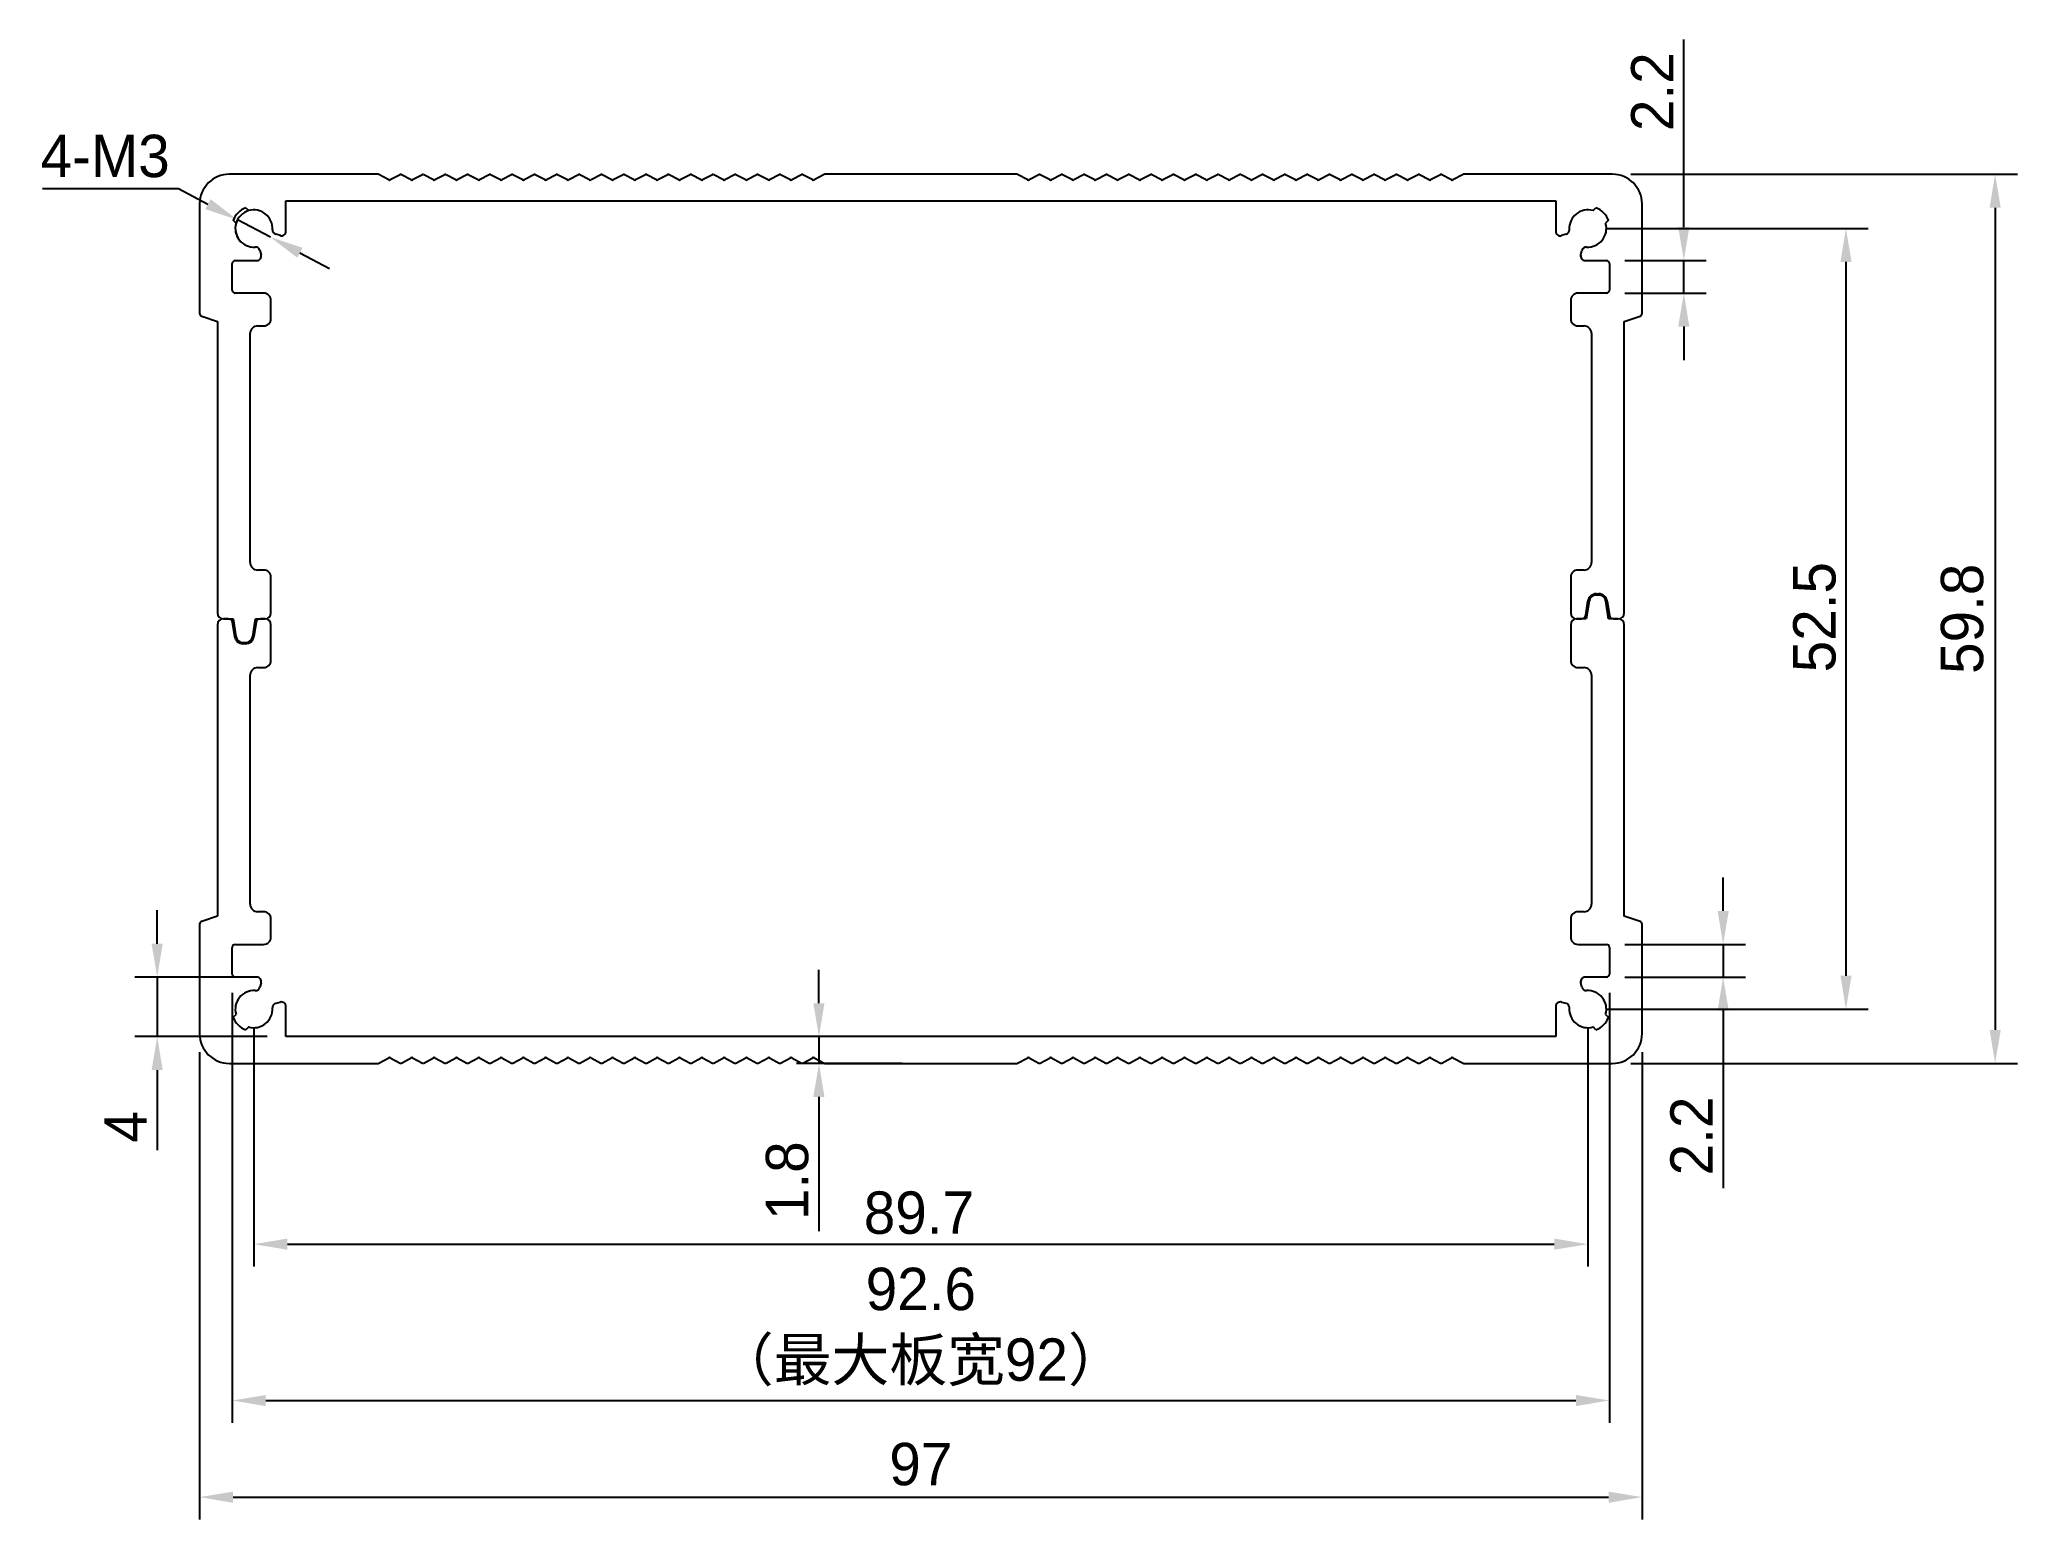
# Model space of a CAD drawing. Header units: millimetres. Extents: x 16103 to 16236, y -4772 to -4672.
import ezdxf

# ---------------------------------------------------------------- set-up
doc = ezdxf.new("R2010")
doc.units = ezdxf.units.MM
doc.header["$LTSCALE"] = 0.5
doc.header["$PDMODE"] = 35
for name, color, linetype, lineweight in [('3标注', 3, 'Continuous', 9), ('标注线', 7, 'Continuous', 13), ('粗实线', 7, 'Continuous', 25)]:
    doc.layers.add(name, color=color, linetype=linetype, lineweight=lineweight)
doc.styles.get("Standard").update_dxf_attribs({"font": ''})
doc.styles.get('Standard').set_extended_font_data('思源黑体 Normal')
doc.dimstyles.new('1比1 文字2.85', dxfattribs={"dimtxt": 2.85, "dimasz": 2.25, "dimexe": 1.5, "dimexo": 1.25, "dimgap": 0.7, "dimtad": 1, "dimdec": 1, "dimdsep": 46, "dimtxsty": 'Standard', "dimcen": 1.8, "dimadec": 0, "dimazin": 0, "dimtfac": 1, "dimtdec": 1, "dimtmove": 0, "dimatfit": 3, "dimfxl": 1, "dimarcsym": 0})
doc.dimstyles.new('1比1 文字2.85直径', dxfattribs={"dimtxt": 2.85, "dimasz": 2.25, "dimexe": 1.5, "dimexo": 1.25, "dimgap": 0.7, "dimtad": 1, "dimtih": 1, "dimtoh": 1, "dimdec": 1, "dimdsep": 46, "dimtxsty": 'Standard', "dimcen": 1.8, "dimadec": 0, "dimazin": 0, "dimtfac": 1, "dimtdec": 1, "dimtmove": 0, "dimatfit": 3, "dimfxl": 1, "dimarcsym": 0})

# ---------------------------------------------------------------- blocks, each defined once
blk = doc.blocks.new('*D81')
at = {"layer": 'Defpoints', "color": 0, "ltscale": 0.1}
for p in [(16114.16, -4738.9), (16211.16, -4738.9), (16211.16, -4770.07)]:
    blk.add_point(p, dxfattribs=at)
at = {"layer": '标注线', "color": 0, "lineweight": -2, "ltscale": 0.1}
for p, q in [((16114.16, -4740.15), (16114.16, -4771.57)), ((16211.16, -4740.15), (16211.16, -4771.57)), ((16116.41, -4770.07), (16208.91, -4770.07))]:
    blk.add_line(p, q, dxfattribs=at)
at = {"layer": '标注线', "color": 0, "ltscale": 0.1}
for points in [[(16116.41, -4769.7), (16116.41, -4770.45), (16114.16, -4770.07)], [(16208.91, -4769.7), (16208.91, -4770.45), (16211.16, -4770.07)]]:
    blk.add_solid(points, dxfattribs=at)
at = {"layer": '标注线', "color": 0, "ltscale": 0.1, "insert": (16162.66, -4766.42), "char_height": 2.85, "attachment_point": 2}
blk.add_mtext('97', dxfattribs=at)
blk = doc.blocks.new('*D82')
at = {"layer": 'Defpoints', "color": 0, "ltscale": 0.1}
for p in [(16117.81, -4737.25), (16207.51, -4737.25), (16207.51, -4753.06)]:
    blk.add_point(p, dxfattribs=at)
at = {"layer": '标注线', "color": 0, "lineweight": -2, "ltscale": 0.1}
for p, q in [((16117.81, -4738.5), (16117.81, -4754.56)), ((16207.51, -4738.5), (16207.51, -4754.56)), ((16120.06, -4753.06), (16205.26, -4753.06))]:
    blk.add_line(p, q, dxfattribs=at)
at = {"layer": '标注线', "color": 0, "ltscale": 0.1}
for points in [[(16120.06, -4752.68), (16120.06, -4753.43), (16117.81, -4753.06)], [(16205.26, -4752.68), (16205.26, -4753.43), (16207.51, -4753.06)]]:
    blk.add_solid(points, dxfattribs=at)
at = {"layer": '标注线', "color": 0, "ltscale": 0.1, "insert": (16162.53, -4749.51), "char_height": 2.85, "attachment_point": 2}
blk.add_mtext('89.7', dxfattribs=at)
blk = doc.blocks.new('*D83')
at = {"layer": 'Defpoints', "color": 0, "ltscale": 0.1}
for p in [(16207.51, -4684.75), (16207.51, -4737.25), (16224.87, -4737.25)]:
    blk.add_point(p, dxfattribs=at)
at = {"layer": '标注线', "color": 0, "lineweight": -2, "ltscale": 0.1}
for p, q in [((16208.76, -4684.75), (16226.37, -4684.75)), ((16224.87, -4687), (16224.87, -4735)), ((16208.76, -4737.25), (16226.37, -4737.25))]:
    blk.add_line(p, q, dxfattribs=at)
at = {"layer": '标注线', "color": 0, "ltscale": 0.1}
for points in [[(16224.5, -4687), (16225.25, -4687), (16224.87, -4684.75)], [(16224.5, -4735), (16225.25, -4735), (16224.87, -4737.25)]]:
    blk.add_solid(points, dxfattribs=at)
at = {"layer": '标注线', "color": 0, "ltscale": 0.1, "insert": (16221.32, -4710.89), "char_height": 2.85, "attachment_point": 2, "rotation": 90}
blk.add_mtext('52.5', dxfattribs=at)
blk = doc.blocks.new('*D84')
at = {"layer": 'Defpoints', "color": 0, "ltscale": 0.1}
for p in [(16209.16, -4681.1), (16209.16, -4740.9), (16234.9, -4740.9)]:
    blk.add_point(p, dxfattribs=at)
at = {"layer": '标注线', "color": 0, "lineweight": -2, "ltscale": 0.1}
for p, q in [((16210.41, -4681.1), (16236.4, -4681.1)), ((16234.9, -4683.35), (16234.9, -4738.65)), ((16210.41, -4740.9), (16236.4, -4740.9))]:
    blk.add_line(p, q, dxfattribs=at)
at = {"layer": '标注线', "color": 0, "ltscale": 0.1}
for points in [[(16234.53, -4683.35), (16235.28, -4683.35), (16234.9, -4681.1)], [(16234.53, -4738.65), (16235.28, -4738.65), (16234.9, -4740.9)]]:
    blk.add_solid(points, dxfattribs=at)
at = {"layer": '标注线', "color": 0, "ltscale": 0.1, "insert": (16231.25, -4711), "char_height": 2.85, "attachment_point": 2, "rotation": 90}
blk.add_mtext('59.8', dxfattribs=at)
blk = doc.blocks.new('*D85')
at = {"layer": 'Defpoints', "color": 0, "ltscale": 0.1}
for p in [(16118, -4735.1), (16111.31, -4739.1), (16119.96, -4739.1)]:
    blk.add_point(p, dxfattribs=at)
at = {"layer": '标注线', "color": 0, "lineweight": -2, "ltscale": 0.1}
for p, q in [((16111.31, -4732.85), (16111.31, -4730.6)), ((16116.75, -4735.1), (16109.81, -4735.1)), ((16111.31, -4735.1), (16111.31, -4739.1)), ((16118.71, -4739.1), (16109.81, -4739.1)), ((16111.31, -4741.35), (16111.31, -4746.74))]:
    blk.add_line(p, q, dxfattribs=at)
at = {"layer": '标注线', "color": 0, "ltscale": 0.1}
for points in [[(16110.93, -4732.85), (16111.68, -4732.85), (16111.31, -4735.1)], [(16110.93, -4741.35), (16111.68, -4741.35), (16111.31, -4739.1)]]:
    blk.add_solid(points, dxfattribs=at)
at = {"layer": '标注线', "color": 0, "ltscale": 0.1, "insert": (16107.76, -4745.17), "char_height": 2.85, "attachment_point": 2, "rotation": 90}
blk.add_mtext('4', dxfattribs=at)
blk = doc.blocks.new('*D86')
at = {"layer": 'Defpoints', "color": 0, "ltscale": 0.1}
for p in [(16208.76, -4732.9), (16216.61, -4732.9), (16208.76, -4735.1)]:
    blk.add_point(p, dxfattribs=at)
at = {"layer": '标注线', "color": 0, "lineweight": -2, "ltscale": 0.1}
for p, q in [((16216.61, -4730.65), (16216.61, -4728.4)), ((16210.01, -4732.9), (16218.11, -4732.9)), ((16216.61, -4732.9), (16216.61, -4735.1)), ((16210.01, -4735.1), (16218.11, -4735.1)), ((16216.61, -4737.35), (16216.61, -4749.29))]:
    blk.add_line(p, q, dxfattribs=at)
at = {"layer": '标注线', "color": 0, "ltscale": 0.1}
for points in [[(16216.24, -4730.65), (16216.99, -4730.65), (16216.61, -4732.9)], [(16216.24, -4737.35), (16216.99, -4737.35), (16216.61, -4735.1)]]:
    blk.add_solid(points, dxfattribs=at)
at = {"layer": '标注线', "color": 0, "ltscale": 0.1, "insert": (16213.06, -4745.78), "char_height": 2.85, "attachment_point": 2, "rotation": 90}
blk.add_mtext('2.2', dxfattribs=at)
blk = doc.blocks.new('*D87')
at = {"layer": 'Defpoints', "color": 0, "ltscale": 0.1}
for p in [(16208.76, -4686.9), (16208.76, -4689.1), (16213.97, -4689.1)]:
    blk.add_point(p, dxfattribs=at)
at = {"layer": '标注线', "color": 0, "lineweight": -2, "ltscale": 0.1}
for p, q in [((16213.97, -4684.65), (16213.97, -4672.04)), ((16210.01, -4686.9), (16215.47, -4686.9)), ((16213.97, -4689.1), (16213.97, -4686.9)), ((16210.01, -4689.1), (16215.47, -4689.1)), ((16213.97, -4691.35), (16213.97, -4693.6))]:
    blk.add_line(p, q, dxfattribs=at)
at = {"layer": '标注线', "color": 0, "ltscale": 0.1}
for points in [[(16213.59, -4684.65), (16214.34, -4684.65), (16213.97, -4686.9)], [(16213.59, -4691.35), (16214.34, -4691.35), (16213.97, -4689.1)]]:
    blk.add_solid(points, dxfattribs=at)
at = {"layer": '标注线', "color": 0, "ltscale": 0.1, "insert": (16210.42, -4675.55), "char_height": 2.85, "attachment_point": 2, "rotation": 90}
blk.add_mtext('2.2', dxfattribs=at)
blk = doc.blocks.new('*D89')
at = {"layer": 'Defpoints', "color": 0, "ltscale": 0.1}
for p in [(16116.71, -4684.17), (16118.92, -4685.33)]:
    blk.add_point(p, dxfattribs=at)
at = {"layer": '标注线', "color": 0, "lineweight": -2, "ltscale": 0.1}
for p, q in [((16103.59, -4682.06), (16112.73, -4682.06)), ((16112.73, -4682.06), (16114.72, -4683.12)), ((16118.92, -4685.33), (16116.71, -4684.17)), ((16120.91, -4686.39), (16122.9, -4687.44))]:
    blk.add_line(p, q, dxfattribs=at)
blk.add_arc((16117.81, -4684.75), 1.25, 106.3146, 220.898, dxfattribs=at)
at = {"layer": '标注线', "color": 0, "ltscale": 0.1}
for points in [[(16114.9, -4682.78), (16114.55, -4683.45), (16116.71, -4684.17)], [(16121.08, -4686.05), (16120.73, -4686.72), (16118.92, -4685.33)]]:
    blk.add_solid(points, dxfattribs=at)
at = {"layer": '标注线', "color": 0, "ltscale": 0.1, "insert": (16107.81, -4679.89), "char_height": 2.85, "attachment_point": 5}
blk.add_mtext('4-M3', dxfattribs=at)
blk = doc.blocks.new('*D90')
at = {"layer": 'Defpoints', "color": 0, "ltscale": 0.1}
for p in [(16162.66, -4739.1), (16155.81, -4740.9), (16162.66, -4740.9)]:
    blk.add_point(p, dxfattribs=at)
at = {"layer": '标注线', "color": 0, "lineweight": -2, "ltscale": 0.1}
for p, q in [((16155.81, -4736.85), (16155.81, -4734.6)), ((16161.41, -4739.1), (16154.31, -4739.1)), ((16155.81, -4739.1), (16155.81, -4740.9)), ((16161.41, -4740.9), (16154.31, -4740.9)), ((16155.81, -4743.15), (16155.81, -4752.18))]:
    blk.add_line(p, q, dxfattribs=at)
at = {"layer": '标注线', "color": 0, "ltscale": 0.1}
for points in [[(16155.43, -4736.85), (16156.18, -4736.85), (16155.81, -4739.1)], [(16155.43, -4743.15), (16156.18, -4743.15), (16155.81, -4740.9)]]:
    blk.add_solid(points, dxfattribs=at)
at = {"layer": '标注线', "color": 0, "ltscale": 0.1, "insert": (16153.68, -4748.79), "char_height": 2.85, "attachment_point": 5, "rotation": 90}
blk.add_mtext('1.8', dxfattribs=at)
blk = doc.blocks.new('*D88')
at = {"layer": '3标注', "color": 0, "lineweight": -2, "ltscale": 0.1}
for p, q in [((16116.36, -4736.15), (16116.36, -4765.07)), ((16208.96, -4736.15), (16208.96, -4765.07)), ((16118.61, -4763.57), (16206.71, -4763.57))]:
    blk.add_line(p, q, dxfattribs=at)
at = {"layer": '3标注', "color": 0, "ltscale": 0.1}
for points in [[(16118.61, -4763.2), (16118.61, -4763.95), (16116.36, -4763.57)], [(16206.71, -4763.2), (16206.71, -4763.95), (16208.96, -4763.57)]]:
    blk.add_solid(points, dxfattribs=at)
at = {"layer": 'Defpoints', "color": 0, "ltscale": 0.1}
for p in [(16116.36, -4734.9), (16208.96, -4734.9), (16208.96, -4763.57)]:
    blk.add_point(p, dxfattribs=at)
at = {"layer": '3标注', "color": 0, "ltscale": 0.1, "insert": (16162.66, -4758.63), "char_height": 2.85, "attachment_point": 5}
blk.add_mtext('92.6\\P（最大板宽92）', dxfattribs=at)

msp = doc.modelspace()

# ---------------------------------------------------------------- linework, layer by layer
at = {"layer": '粗实线'}
for p, q in [((16126.16, -4681.1), (16116.16, -4681.1)), ((16126.89, -4681.48), (16126.21, -4681.11)), ((16127.64, -4681.13), (16126.98, -4681.48)), ((16128.39, -4681.48), (16127.73, -4681.13)), ((16129.14, -4681.13), (16128.48, -4681.48)), ((16129.89, -4681.48), (16129.23, -4681.13)), ((16130.64, -4681.13), (16129.98, -4681.48)), ((16131.39, -4681.48), (16130.73, -4681.13)), ((16132.14, -4681.13), (16131.48, -4681.48)), ((16132.89, -4681.48), (16132.23, -4681.13)), ((16133.64, -4681.13), (16132.98, -4681.48)), ((16134.39, -4681.48), (16133.73, -4681.13)), ((16135.14, -4681.13), (16134.48, -4681.48)), ((16135.89, -4681.48), (16135.23, -4681.13)), ((16136.64, -4681.13), (16135.98, -4681.48)), ((16137.39, -4681.48), (16136.73, -4681.13)), ((16138.14, -4681.13), (16137.48, -4681.48)), ((16138.89, -4681.48), (16138.23, -4681.13)), ((16139.64, -4681.13), (16138.98, -4681.48)), ((16140.39, -4681.48), (16139.73, -4681.13)), ((16141.14, -4681.13), (16140.48, -4681.48)), ((16141.89, -4681.48), (16141.23, -4681.13)), ((16142.64, -4681.13), (16141.98, -4681.48)), ((16143.39, -4681.48), (16142.73, -4681.13)), ((16144.14, -4681.13), (16143.48, -4681.48)), ((16144.89, -4681.48), (16144.23, -4681.13)), ((16145.64, -4681.13), (16144.98, -4681.48)), ((16146.39, -4681.48), (16145.73, -4681.13)), ((16147.14, -4681.13), (16146.48, -4681.48)), ((16147.89, -4681.48), (16147.23, -4681.13)), ((16148.64, -4681.13), (16147.98, -4681.48)), ((16149.39, -4681.48), (16148.73, -4681.13)), ((16150.14, -4681.13), (16149.48, -4681.48)), ((16150.89, -4681.48), (16150.23, -4681.13)), ((16151.64, -4681.13), (16150.98, -4681.48)), ((16152.39, -4681.48), (16151.73, -4681.13)), ((16153.14, -4681.13), (16152.48, -4681.48)), ((16153.89, -4681.48), (16153.23, -4681.13)), ((16154.64, -4681.13), (16153.98, -4681.48)), ((16155.39, -4681.48), (16154.73, -4681.13)), ((16156.16, -4681.11), (16155.48, -4681.48)), ((16169.12, -4681.1), (16156.21, -4681.1)), ((16169.85, -4681.48), (16169.17, -4681.11)), ((16170.6, -4681.13), (16169.94, -4681.48)), ((16171.35, -4681.48), (16170.69, -4681.13)), ((16172.1, -4681.13), (16171.44, -4681.48)), ((16172.85, -4681.48), (16172.19, -4681.13)), ((16173.6, -4681.13), (16172.94, -4681.48)), ((16174.35, -4681.48), (16173.69, -4681.13)), ((16175.1, -4681.13), (16174.44, -4681.48)), ((16175.85, -4681.48), (16175.19, -4681.13)), ((16176.6, -4681.13), (16175.94, -4681.48)), ((16177.35, -4681.48), (16176.69, -4681.13)), ((16178.1, -4681.13), (16177.44, -4681.48)), ((16178.85, -4681.48), (16178.19, -4681.13)), ((16179.6, -4681.13), (16178.94, -4681.48)), ((16180.35, -4681.48), (16179.69, -4681.13)), ((16181.1, -4681.13), (16180.44, -4681.48)), ((16181.85, -4681.48), (16181.19, -4681.13)), ((16182.6, -4681.13), (16181.94, -4681.48)), ((16183.35, -4681.48), (16182.69, -4681.13)), ((16184.1, -4681.13), (16183.44, -4681.48)), ((16184.85, -4681.48), (16184.19, -4681.13)), ((16185.6, -4681.13), (16184.94, -4681.48)), ((16186.35, -4681.48), (16185.69, -4681.13)), ((16187.1, -4681.13), (16186.44, -4681.48)), ((16187.85, -4681.48), (16187.19, -4681.13)), ((16188.6, -4681.13), (16187.94, -4681.48)), ((16189.35, -4681.48), (16188.69, -4681.13)), ((16190.1, -4681.13), (16189.44, -4681.48)), ((16190.85, -4681.48), (16190.19, -4681.13)), ((16191.6, -4681.13), (16190.94, -4681.48)), ((16192.35, -4681.48), (16191.69, -4681.13)), ((16193.1, -4681.13), (16192.44, -4681.48)), ((16193.85, -4681.48), (16193.19, -4681.13)), ((16194.6, -4681.13), (16193.94, -4681.48)), ((16195.35, -4681.48), (16194.69, -4681.13)), ((16196.1, -4681.13), (16195.44, -4681.48)), ((16196.85, -4681.48), (16196.19, -4681.13)), ((16197.6, -4681.13), (16196.94, -4681.48)), ((16198.35, -4681.48), (16197.69, -4681.13)), ((16199.12, -4681.11), (16198.44, -4681.48)), ((16209.16, -4681.1), (16199.17, -4681.1)), ((16119.96, -4682.9), (16205.36, -4682.9)), ((16119.96, -4684.94), (16119.96, -4682.9)), ((16205.36, -4682.9), (16205.36, -4684.94)), ((16114.16, -4683.1), (16114.16, -4690.46)), ((16116.62, -4684.4), (16116.42, -4684.2)), ((16117.27, -4683.35), (16117.46, -4683.55)), ((16207.87, -4683.55), (16208.06, -4683.35)), ((16208.91, -4684.2), (16208.71, -4684.4)), ((16211.16, -4690.46), (16211.16, -4683.1)), ((16119.59, -4685.23), (16119.28, -4685.14)), ((16206.05, -4685.14), (16205.74, -4685.23)), ((16116.56, -4686.9), (16118, -4686.9)), ((16118.21, -4686.22), (16118.29, -4686.52)), ((16207.04, -4686.52), (16207.12, -4686.22)), ((16207.33, -4686.9), (16208.76, -4686.9)), ((16116.36, -4688.9), (16116.36, -4687.1)), ((16208.96, -4687.1), (16208.96, -4688.9)), ((16118.46, -4689.1), (16116.56, -4689.1)), ((16118.96, -4690.8), (16118.96, -4689.6)), ((16206.36, -4689.6), (16206.36, -4690.8)), ((16208.76, -4689.1), (16206.86, -4689.1)), ((16114.3, -4690.65), (16115.36, -4691)), ((16115.36, -4691), (16115.36, -4710.6)), ((16209.96, -4691), (16211.03, -4690.65)), ((16209.96, -4710.6), (16209.96, -4691)), ((16117.56, -4707.22), (16117.56, -4691.8)), ((16118.06, -4691.3), (16118.46, -4691.3)), ((16206.86, -4691.3), (16207.26, -4691.3)), ((16207.76, -4691.8), (16207.76, -4707.22)), ((16118.46, -4707.72), (16118.06, -4707.72)), ((16118.96, -4710.6), (16118.96, -4708.22)), ((16206.36, -4708.22), (16206.36, -4710.6)), ((16207.26, -4707.72), (16206.86, -4707.72)), ((16208.09, -4709.32), (16208.24, -4709.32)), ((16208.24, -4709.4), (16208.09, -4709.4)), ((16115.76, -4711), (16116.41, -4711)), ((16116.08, -4711), (16115.76, -4711)), ((16116.41, -4711), (16116.6, -4712.18)), ((16117.73, -4712.18), (16117.91, -4711)), ((16117.91, -4711), (16118.56, -4711)), ((16118.56, -4711), (16118.25, -4711)), ((16206.76, -4711), (16207.08, -4711)), ((16207.41, -4711), (16206.76, -4711)), ((16207.37, -4710.75), (16207.52, -4709.81)), ((16207.6, -4709.82), (16207.41, -4711)), ((16208.91, -4711), (16208.73, -4709.82)), ((16208.81, -4709.81), (16208.96, -4710.75)), ((16209.56, -4711), (16208.91, -4711)), ((16209.25, -4711), (16209.56, -4711)), ((16115.36, -4711.4), (16115.36, -4731)), ((16116.52, -4712.19), (16116.37, -4711.25)), ((16117.96, -4711.25), (16117.81, -4712.19)), ((16118.96, -4713.78), (16118.96, -4711.4)), ((16206.36, -4711.4), (16206.36, -4713.78)), ((16209.96, -4731), (16209.96, -4711.4)), ((16117.09, -4712.6), (16117.24, -4712.6)), ((16117.24, -4712.68), (16117.09, -4712.68)), ((16117.56, -4730.2), (16117.56, -4714.78)), ((16118.06, -4714.28), (16118.46, -4714.28)), ((16206.86, -4714.28), (16207.26, -4714.28)), ((16207.76, -4714.78), (16207.76, -4730.2)), ((16118.46, -4730.7), (16118.06, -4730.7)), ((16207.26, -4730.7), (16206.86, -4730.7)), ((16114.16, -4731.54), (16114.16, -4738.9)), ((16115.36, -4731), (16114.3, -4731.35)), ((16118.96, -4732.4), (16118.96, -4731.2)), ((16206.36, -4731.2), (16206.36, -4732.4)), ((16211.03, -4731.35), (16209.96, -4731)), ((16211.16, -4738.9), (16211.16, -4731.54)), ((16116.36, -4734.9), (16116.36, -4733.1)), ((16116.56, -4732.9), (16118.46, -4732.9)), ((16206.86, -4732.9), (16208.76, -4732.9)), ((16208.96, -4733.1), (16208.96, -4734.9)), ((16118, -4735.1), (16116.56, -4735.1)), ((16118.29, -4735.48), (16118.21, -4735.78)), ((16207.12, -4735.78), (16207.04, -4735.48)), ((16208.76, -4735.1), (16207.33, -4735.1)), ((16116.42, -4737.8), (16116.62, -4737.6)), ((16119.28, -4736.86), (16119.59, -4736.78)), ((16119.96, -4739.1), (16119.96, -4737.07)), ((16205.36, -4737.07), (16205.36, -4739.1)), ((16205.74, -4736.78), (16206.05, -4736.86)), ((16208.71, -4737.6), (16208.91, -4737.8)), ((16117.46, -4738.45), (16117.27, -4738.65)), ((16208.06, -4738.65), (16207.87, -4738.45)), ((16205.36, -4739.1), (16119.96, -4739.1)), ((16116.16, -4740.9), (16126.16, -4740.9)), ((16126.21, -4740.89), (16126.89, -4740.53)), ((16126.98, -4740.53), (16127.64, -4740.88)), ((16127.73, -4740.88), (16128.39, -4740.53)), ((16128.48, -4740.53), (16129.14, -4740.88)), ((16129.23, -4740.88), (16129.89, -4740.53)), ((16129.98, -4740.53), (16130.64, -4740.88)), ((16130.73, -4740.88), (16131.39, -4740.53)), ((16131.48, -4740.53), (16132.14, -4740.88)), ((16132.23, -4740.88), (16132.89, -4740.53)), ((16132.98, -4740.53), (16133.64, -4740.88)), ((16133.73, -4740.88), (16134.39, -4740.53)), ((16134.48, -4740.53), (16135.14, -4740.88)), ((16135.23, -4740.88), (16135.89, -4740.53)), ((16135.98, -4740.53), (16136.64, -4740.88)), ((16136.73, -4740.88), (16137.39, -4740.53)), ((16137.48, -4740.53), (16138.14, -4740.88)), ((16138.23, -4740.88), (16138.89, -4740.53)), ((16138.98, -4740.53), (16139.64, -4740.88)), ((16139.73, -4740.88), (16140.39, -4740.53)), ((16140.48, -4740.53), (16141.14, -4740.88)), ((16141.23, -4740.88), (16141.89, -4740.53)), ((16141.98, -4740.53), (16142.64, -4740.88)), ((16142.73, -4740.88), (16143.39, -4740.53)), ((16143.48, -4740.53), (16144.14, -4740.88)), ((16144.23, -4740.88), (16144.89, -4740.53)), ((16144.98, -4740.53), (16145.64, -4740.88)), ((16145.73, -4740.88), (16146.39, -4740.53)), ((16146.48, -4740.53), (16147.14, -4740.88)), ((16147.23, -4740.88), (16147.89, -4740.53)), ((16147.98, -4740.53), (16148.64, -4740.88)), ((16148.73, -4740.88), (16149.39, -4740.53)), ((16149.48, -4740.53), (16150.14, -4740.88)), ((16150.23, -4740.88), (16150.89, -4740.53)), ((16150.98, -4740.53), (16151.64, -4740.88)), ((16151.73, -4740.88), (16152.39, -4740.53)), ((16152.48, -4740.53), (16153.14, -4740.88)), ((16153.23, -4740.88), (16153.89, -4740.53)), ((16153.98, -4740.53), (16154.64, -4740.88)), ((16154.73, -4740.88), (16155.39, -4740.53)), ((16155.48, -4740.53), (16156.16, -4740.89)), ((16156.21, -4740.9), (16169.12, -4740.9)), ((16169.17, -4740.89), (16169.85, -4740.53)), ((16169.94, -4740.53), (16170.6, -4740.88)), ((16170.69, -4740.88), (16171.35, -4740.53)), ((16171.44, -4740.53), (16172.1, -4740.88)), ((16172.19, -4740.88), (16172.85, -4740.53)), ((16172.94, -4740.53), (16173.6, -4740.88)), ((16173.69, -4740.88), (16174.35, -4740.53)), ((16174.44, -4740.53), (16175.1, -4740.88)), ((16175.19, -4740.88), (16175.85, -4740.53)), ((16175.94, -4740.53), (16176.6, -4740.88)), ((16176.69, -4740.88), (16177.35, -4740.53)), ((16177.44, -4740.53), (16178.1, -4740.88)), ((16178.19, -4740.88), (16178.85, -4740.53)), ((16178.94, -4740.53), (16179.6, -4740.88)), ((16179.69, -4740.88), (16180.35, -4740.53)), ((16180.44, -4740.53), (16181.1, -4740.88)), ((16181.19, -4740.88), (16181.85, -4740.53)), ((16181.94, -4740.53), (16182.6, -4740.88)), ((16182.69, -4740.88), (16183.35, -4740.53)), ((16183.44, -4740.53), (16184.1, -4740.88)), ((16184.19, -4740.88), (16184.85, -4740.53)), ((16184.94, -4740.53), (16185.6, -4740.88)), ((16185.69, -4740.88), (16186.35, -4740.53)), ((16186.44, -4740.53), (16187.1, -4740.88)), ((16187.19, -4740.88), (16187.85, -4740.53)), ((16187.94, -4740.53), (16188.6, -4740.88)), ((16188.69, -4740.88), (16189.35, -4740.53)), ((16189.44, -4740.53), (16190.1, -4740.88)), ((16190.19, -4740.88), (16190.85, -4740.53)), ((16190.94, -4740.53), (16191.6, -4740.88)), ((16191.69, -4740.88), (16192.35, -4740.53)), ((16192.44, -4740.53), (16193.1, -4740.88)), ((16193.19, -4740.88), (16193.85, -4740.53)), ((16193.94, -4740.53), (16194.6, -4740.88)), ((16194.69, -4740.88), (16195.35, -4740.53)), ((16195.44, -4740.53), (16196.1, -4740.88)), ((16196.19, -4740.88), (16196.85, -4740.53)), ((16196.94, -4740.53), (16197.6, -4740.88)), ((16197.69, -4740.88), (16198.35, -4740.53)), ((16198.44, -4740.53), (16199.12, -4740.89)), ((16199.17, -4740.9), (16209.16, -4740.9))]:
    msp.add_line(p, q, dxfattribs=at)
for centre, radius, start, end in [((16116.16, -4683.1), 2, 90, 180), ((16126.16, -4681.2), 0.1, 61.9275, 90), ((16126.93, -4681.39), 0.1, 241.9275, 298.0725), ((16127.68, -4681.21), 0.1, 61.9275, 118.0725), ((16128.43, -4681.39), 0.1, 241.9275, 298.0725), ((16129.18, -4681.21), 0.1, 61.9275, 118.0725), ((16129.93, -4681.39), 0.1, 241.9275, 298.0725), ((16130.68, -4681.21), 0.1, 61.9275, 118.0725), ((16131.43, -4681.39), 0.1, 241.9275, 298.0725), ((16132.18, -4681.21), 0.1, 61.9275, 118.0725), ((16132.93, -4681.39), 0.1, 241.9275, 298.0725), ((16133.68, -4681.21), 0.1, 61.9275, 118.0725), ((16134.43, -4681.39), 0.1, 241.9275, 298.0725), ((16135.18, -4681.21), 0.1, 61.9275, 118.0725), ((16135.93, -4681.39), 0.1, 241.9275, 298.0725), ((16136.68, -4681.21), 0.1, 61.9275, 118.0725), ((16137.43, -4681.39), 0.1, 241.9275, 298.0725), ((16138.18, -4681.21), 0.1, 61.9275, 118.0725), ((16138.93, -4681.39), 0.1, 241.9275, 298.0725), ((16139.68, -4681.21), 0.1, 61.9275, 118.0725), ((16140.43, -4681.39), 0.1, 241.9275, 298.0725), ((16141.18, -4681.21), 0.1, 61.9275, 118.0725), ((16141.93, -4681.39), 0.1, 241.9275, 298.0725), ((16142.68, -4681.21), 0.1, 61.9275, 118.0725), ((16143.43, -4681.39), 0.1, 241.9275, 298.0725), ((16144.18, -4681.21), 0.1, 61.9275, 118.0725), ((16144.93, -4681.39), 0.1, 241.9275, 298.0725), ((16145.68, -4681.21), 0.1, 61.9275, 118.0725), ((16146.43, -4681.39), 0.1, 241.9275, 298.0725), ((16147.18, -4681.21), 0.1, 61.9275, 118.0725), ((16147.93, -4681.39), 0.1, 241.9275, 298.0725), ((16148.68, -4681.21), 0.1, 61.9275, 118.0725), ((16149.43, -4681.39), 0.1, 241.9275, 298.0725), ((16150.18, -4681.21), 0.1, 61.9275, 118.0725), ((16150.93, -4681.39), 0.1, 241.9275, 298.0725), ((16151.68, -4681.21), 0.1, 61.9275, 118.0725), ((16152.43, -4681.39), 0.1, 241.9275, 298.0725), ((16153.18, -4681.21), 0.1, 61.9275, 118.0725), ((16153.93, -4681.39), 0.1, 241.9275, 298.0725), ((16154.68, -4681.21), 0.1, 61.9275, 118.0725), ((16155.43, -4681.39), 0.1, 241.9275, 298.0725), ((16156.21, -4681.2), 0.1, 90, 118.0725), ((16169.12, -4681.2), 0.1, 61.9275, 90), ((16169.89, -4681.39), 0.1, 241.9275, 298.0725), ((16170.64, -4681.21), 0.1, 61.9275, 118.0725), ((16171.39, -4681.39), 0.1, 241.9275, 298.0725), ((16172.14, -4681.21), 0.1, 61.9275, 118.0725), ((16172.89, -4681.39), 0.1, 241.9275, 298.0725), ((16173.64, -4681.21), 0.1, 61.9275, 118.0725), ((16174.39, -4681.39), 0.1, 241.9275, 298.0725), ((16175.14, -4681.21), 0.1, 61.9275, 118.0725), ((16175.89, -4681.39), 0.1, 241.9275, 298.0725), ((16176.64, -4681.21), 0.1, 61.9275, 118.0725), ((16177.39, -4681.39), 0.1, 241.9275, 298.0725), ((16178.14, -4681.21), 0.1, 61.9275, 118.0725), ((16178.89, -4681.39), 0.1, 241.9275, 298.0725), ((16179.64, -4681.21), 0.1, 61.9275, 118.0725), ((16180.39, -4681.39), 0.1, 241.9275, 298.0725), ((16181.14, -4681.21), 0.1, 61.9275, 118.0725), ((16181.89, -4681.39), 0.1, 241.9275, 298.0725), ((16182.64, -4681.21), 0.1, 61.9275, 118.0725), ((16183.39, -4681.39), 0.1, 241.9275, 298.0725), ((16184.14, -4681.21), 0.1, 61.9275, 118.0725), ((16184.89, -4681.39), 0.1, 241.9275, 298.0725), ((16185.64, -4681.21), 0.1, 61.9275, 118.0725), ((16186.39, -4681.39), 0.1, 241.9275, 298.0725), ((16187.14, -4681.21), 0.1, 61.9275, 118.0725), ((16187.89, -4681.39), 0.1, 241.9275, 298.0725), ((16188.64, -4681.21), 0.1, 61.9275, 118.0725), ((16189.39, -4681.39), 0.1, 241.9275, 298.0725), ((16190.14, -4681.21), 0.1, 61.9275, 118.0725), ((16190.89, -4681.39), 0.1, 241.9275, 298.0725), ((16191.64, -4681.21), 0.1, 61.9275, 118.0725), ((16192.39, -4681.39), 0.1, 241.9275, 298.0725), ((16193.14, -4681.21), 0.1, 61.9275, 118.0725), ((16193.89, -4681.39), 0.1, 241.9275, 298.0725), ((16194.64, -4681.21), 0.1, 61.9275, 118.0725), ((16195.39, -4681.39), 0.1, 241.9275, 298.0725), ((16196.14, -4681.21), 0.1, 61.9275, 118.0725), ((16196.89, -4681.39), 0.1, 241.9275, 298.0725), ((16197.64, -4681.21), 0.1, 61.9275, 118.0725), ((16198.39, -4681.39), 0.1, 241.9275, 298.0725), ((16199.17, -4681.2), 0.1, 90, 118.0725), ((16209.16, -4683.1), 2, 0, 90), ((16117.81, -4684.75), 1.5, 111.4218, 158.5782), ((16117.81, -4684.75), 1.25, 163.6854, 273.8401), ((16117.81, -4684.75), 1.25, 356.1599, 106.3146), ((16207.51, -4684.75), 1.25, 73.6854, 183.8401), ((16207.51, -4684.75), 1.25, 266.1599, 16.3146), ((16207.51, -4684.75), 1.5, 21.4218, 68.5782), ((16119.36, -4684.85), 0.3, 176.1599, 255), ((16119.66, -4684.94), 0.3, 255, 0), ((16205.66, -4684.94), 0.3, 180, 285), ((16205.97, -4684.85), 0.3, 285, 3.8401), ((16116.56, -4687.1), 0.2, 90, 180), ((16117.92, -4686.3), 0.3, 15, 93.8401), ((16118, -4686.6), 0.3, 270, 15), ((16207.33, -4686.6), 0.3, 165, 270), ((16207.41, -4686.3), 0.3, 86.1599, 165), ((16208.76, -4687.1), 0.2, 0, 90), ((16116.56, -4688.9), 0.2, 180, 270), ((16118.46, -4689.6), 0.5, 0, 90), ((16206.86, -4689.6), 0.5, 90, 180), ((16208.76, -4688.9), 0.2, 270, 0), ((16114.36, -4690.46), 0.2, 180, 251.5651), ((16118.46, -4690.8), 0.5, 270, 0), ((16206.86, -4690.8), 0.5, 180, 270), ((16210.96, -4690.46), 0.2, 288.4349, 360), ((16118.06, -4691.8), 0.5, 90, 180), ((16207.26, -4691.8), 0.5, 360, 90), ((16118.06, -4707.22), 0.5, 180, 270), ((16118.46, -4708.22), 0.5, 0, 90), ((16206.86, -4708.22), 0.5, 90, 180), ((16207.26, -4707.22), 0.5, 270, 0), ((16208.09, -4709.9), 0.58, 90, 171.1193), ((16208.09, -4709.9), 0.5, 90, 171.1193), ((16208.24, -4709.9), 0.58, 8.8807, 90), ((16208.24, -4709.9), 0.5, 8.8807, 90), ((16115.76, -4710.6), 0.4, 180, 270), ((16115.76, -4711.4), 0.4, 90, 180), ((16116.08, -4711.3), 0.3, 8.8807, 90), ((16118.25, -4711.3), 0.3, 90, 171.1193), ((16118.56, -4710.6), 0.4, 270, 0), ((16118.56, -4711.4), 0.4, 0, 90), ((16206.76, -4710.6), 0.4, 180, 270), ((16206.76, -4711.4), 0.4, 90, 180), ((16207.08, -4710.7), 0.3, 270, 351.1193), ((16209.25, -4710.7), 0.3, 188.8807, 270), ((16209.56, -4710.6), 0.4, 270, 0), ((16209.56, -4711.4), 0.4, 0, 90), ((16117.09, -4712.1), 0.58, 188.8807, 270), ((16117.09, -4712.1), 0.5, 188.8807, 270), ((16117.24, -4712.1), 0.5, 270, 351.1193), ((16117.24, -4712.1), 0.58, 270, 351.1193), ((16118.06, -4714.78), 0.5, 90, 180), ((16118.46, -4713.78), 0.5, 270, 0), ((16206.86, -4713.78), 0.5, 180, 270), ((16207.26, -4714.78), 0.5, 0, 90), ((16118.06, -4730.2), 0.5, 180, 270), ((16118.46, -4731.2), 0.5, 0, 90), ((16206.86, -4731.2), 0.5, 90, 180), ((16207.26, -4730.2), 0.5, 270, 0), ((16114.36, -4731.54), 0.2, 108.4349, 180), ((16210.96, -4731.54), 0.2, 0, 71.5651), ((16116.56, -4733.1), 0.2, 90, 180), ((16118.46, -4732.4), 0.5, 270, 0), ((16206.86, -4732.4), 0.5, 180, 270), ((16208.76, -4733.1), 0.2, 0, 90), ((16116.56, -4734.9), 0.2, 180, 270), ((16208.76, -4734.9), 0.2, 270, 0), ((16117.81, -4737.25), 1.25, 86.1599, 196.3146), ((16117.92, -4735.7), 0.3, 266.1599, 345), ((16118, -4735.4), 0.3, 345, 90), ((16207.33, -4735.4), 0.3, 90, 195), ((16207.41, -4735.7), 0.3, 195, 273.8401), ((16207.51, -4737.25), 1.25, 343.6854, 93.8401), ((16117.81, -4737.25), 1.25, 253.6854, 3.8401), ((16119.36, -4737.15), 0.3, 105, 183.8401), ((16119.66, -4737.07), 0.3, 0, 105), ((16205.66, -4737.07), 0.3, 75, 180), ((16205.97, -4737.15), 0.3, 356.1599, 75), ((16207.51, -4737.25), 1.25, 176.1599, 286.3146), ((16116.16, -4738.9), 2, 180, 270), ((16117.81, -4737.25), 1.5, 201.4218, 248.5782), ((16207.51, -4737.25), 1.5, 291.4218, 338.5782), ((16209.16, -4738.9), 2, 270, 0), ((16126.16, -4740.8), 0.1, 270, 298.0725), ((16126.93, -4740.61), 0.1, 61.9275, 118.0725), ((16127.68, -4740.79), 0.1, 241.9275, 298.0725), ((16128.43, -4740.61), 0.1, 61.9275, 118.0725), ((16129.18, -4740.79), 0.1, 241.9275, 298.0725), ((16129.93, -4740.61), 0.1, 61.9275, 118.0725), ((16130.68, -4740.79), 0.1, 241.9275, 298.0725), ((16131.43, -4740.61), 0.1, 61.9275, 118.0725), ((16132.18, -4740.79), 0.1, 241.9275, 298.0725), ((16132.93, -4740.61), 0.1, 61.9275, 118.0725), ((16133.68, -4740.79), 0.1, 241.9275, 298.0725), ((16134.43, -4740.61), 0.1, 61.9275, 118.0725), ((16135.18, -4740.79), 0.1, 241.9275, 298.0725), ((16135.93, -4740.61), 0.1, 61.9275, 118.0725), ((16136.68, -4740.79), 0.1, 241.9275, 298.0725), ((16137.43, -4740.61), 0.1, 61.9275, 118.0725), ((16138.18, -4740.79), 0.1, 241.9275, 298.0725), ((16138.93, -4740.61), 0.1, 61.9275, 118.0725), ((16139.68, -4740.79), 0.1, 241.9275, 298.0725), ((16140.43, -4740.61), 0.1, 61.9275, 118.0725), ((16141.18, -4740.79), 0.1, 241.9275, 298.0725), ((16141.93, -4740.61), 0.1, 61.9275, 118.0725), ((16142.68, -4740.79), 0.1, 241.9275, 298.0725), ((16143.43, -4740.61), 0.1, 61.9275, 118.0725), ((16144.18, -4740.79), 0.1, 241.9275, 298.0725), ((16144.93, -4740.61), 0.1, 61.9275, 118.0725), ((16145.68, -4740.79), 0.1, 241.9275, 298.0725), ((16146.43, -4740.61), 0.1, 61.9275, 118.0725), ((16147.18, -4740.79), 0.1, 241.9275, 298.0725), ((16147.93, -4740.61), 0.1, 61.9275, 118.0725), ((16148.68, -4740.79), 0.1, 241.9275, 298.0725), ((16149.43, -4740.61), 0.1, 61.9275, 118.0725), ((16150.18, -4740.79), 0.1, 241.9275, 298.0725), ((16150.93, -4740.61), 0.1, 61.9275, 118.0725), ((16151.68, -4740.79), 0.1, 241.9275, 298.0725), ((16152.43, -4740.61), 0.1, 61.9275, 118.0725), ((16153.18, -4740.79), 0.1, 241.9275, 298.0725), ((16153.93, -4740.61), 0.1, 61.9275, 118.0725), ((16154.68, -4740.79), 0.1, 241.9275, 298.0725), ((16155.43, -4740.61), 0.1, 61.9275, 118.0725), ((16156.21, -4740.8), 0.1, 241.9275, 270), ((16169.12, -4740.8), 0.1, 270, 298.0725), ((16169.89, -4740.61), 0.1, 61.9275, 118.0725), ((16170.64, -4740.79), 0.1, 241.9275, 298.0725), ((16171.39, -4740.61), 0.1, 61.9275, 118.0725), ((16172.14, -4740.79), 0.1, 241.9275, 298.0725), ((16172.89, -4740.61), 0.1, 61.9275, 118.0725), ((16173.64, -4740.79), 0.1, 241.9275, 298.0725), ((16174.39, -4740.61), 0.1, 61.9275, 118.0725), ((16175.14, -4740.79), 0.1, 241.9275, 298.0725), ((16175.89, -4740.61), 0.1, 61.9275, 118.0725), ((16176.64, -4740.79), 0.1, 241.9275, 298.0725), ((16177.39, -4740.61), 0.1, 61.9275, 118.0725), ((16178.14, -4740.79), 0.1, 241.9275, 298.0725), ((16178.89, -4740.61), 0.1, 61.9275, 118.0725), ((16179.64, -4740.79), 0.1, 241.9275, 298.0725), ((16180.39, -4740.61), 0.1, 61.9275, 118.0725), ((16181.14, -4740.79), 0.1, 241.9275, 298.0725), ((16181.89, -4740.61), 0.1, 61.9275, 118.0725), ((16182.64, -4740.79), 0.1, 241.9275, 298.0725), ((16183.39, -4740.61), 0.1, 61.9275, 118.0725), ((16184.14, -4740.79), 0.1, 241.9275, 298.0725), ((16184.89, -4740.61), 0.1, 61.9275, 118.0725), ((16185.64, -4740.79), 0.1, 241.9275, 298.0725), ((16186.39, -4740.61), 0.1, 61.9275, 118.0725), ((16187.14, -4740.79), 0.1, 241.9275, 298.0725), ((16187.89, -4740.61), 0.1, 61.9275, 118.0725), ((16188.64, -4740.79), 0.1, 241.9275, 298.0725), ((16189.39, -4740.61), 0.1, 61.9275, 118.0725), ((16190.14, -4740.79), 0.1, 241.9275, 298.0725), ((16190.89, -4740.61), 0.1, 61.9275, 118.0725), ((16191.64, -4740.79), 0.1, 241.9275, 298.0725), ((16192.39, -4740.61), 0.1, 61.9275, 118.0725), ((16193.14, -4740.79), 0.1, 241.9275, 298.0725), ((16193.89, -4740.61), 0.1, 61.9275, 118.0725), ((16194.64, -4740.79), 0.1, 241.9275, 298.0725), ((16195.39, -4740.61), 0.1, 61.9275, 118.0725), ((16196.14, -4740.79), 0.1, 241.9275, 298.0725), ((16196.89, -4740.61), 0.1, 61.9275, 118.0725), ((16197.64, -4740.79), 0.1, 241.9275, 298.0725), ((16198.39, -4740.61), 0.1, 61.9275, 118.0725), ((16199.17, -4740.8), 0.1, 241.9275, 270)]:
    msp.add_arc(centre, radius, start, end, dxfattribs=at)

# ---------------------------------------------------------------- dimensions: what is measured, and where the dimension line sits
at = {"layer": '3标注', "ltscale": 0.1}
dim = msp.add_linear_dim(base=(16208.96, -4763.57), p1=(16116.36, -4734.9), p2=(16208.96, -4734.9), text='<>\\P（最大板宽92）', dimstyle='1比1 文字2.85', dxfattribs=at)
dim.commit()
dim.dimension.update_dxf_attribs({"geometry": '*D88', "text_midpoint": (16162.66, -4763.57), "dimtype": 160})
at = {"layer": '标注线', "ltscale": 0.1}
for base, p1, p2, picture, middle in [((16213.97, -4689.1), (16208.76, -4686.9), (16208.76, -4689.1), '*D87', (16213.97, -4675.55)), ((16234.9, -4740.9), (16209.16, -4681.1), (16209.16, -4740.9), '*D84', (16234.9, -4711)), ((16224.87, -4737.25), (16207.51, -4684.75), (16207.51, -4737.25), '*D83', (16224.87, -4710.89)), ((16216.61, -4732.9), (16208.76, -4735.1), (16208.76, -4732.9), '*D86', (16216.61, -4745.78)), ((16111.31, -4739.1), (16118, -4735.1), (16119.96, -4739.1), '*D85', (16111.31, -4745.17)), ((16155.81, -4740.9), (16162.66, -4739.1), (16162.66, -4740.9), '*D90', (16155.81, -4748.79))]:
    dim = msp.add_linear_dim(base=base, p1=p1, p2=p2, angle=90, dimstyle='1比1 文字2.85', dxfattribs=at)
    dim.commit()
    dim.dimension.update_dxf_attribs({"geometry": picture, "text_midpoint": middle, "dimtype": 160})
dim = msp.add_diameter_dim_2p(p1=(16118.92, -4685.33), p2=(16116.71, -4684.17), text='4-M3', dimstyle='1比1 文字2.85直径', dxfattribs=at)
dim.commit()
dim.dimension.update_dxf_attribs({"geometry": '*D89', "text_midpoint": (16107.81, -4679.89)})
for base, p1, p2, picture, middle in [((16207.51, -4753.06), (16117.81, -4737.25), (16207.51, -4737.25), '*D82', (16162.53, -4753.06)), ((16211.16, -4770.07), (16114.16, -4738.9), (16211.16, -4738.9), '*D81', (16162.66, -4770.07))]:
    dim = msp.add_linear_dim(base=base, p1=p1, p2=p2, dimstyle='1比1 文字2.85', dxfattribs=at)
    dim.commit()
    dim.dimension.update_dxf_attribs({"geometry": picture, "text_midpoint": middle, "dimtype": 160})

doc.saveas('drawing.dxf')
